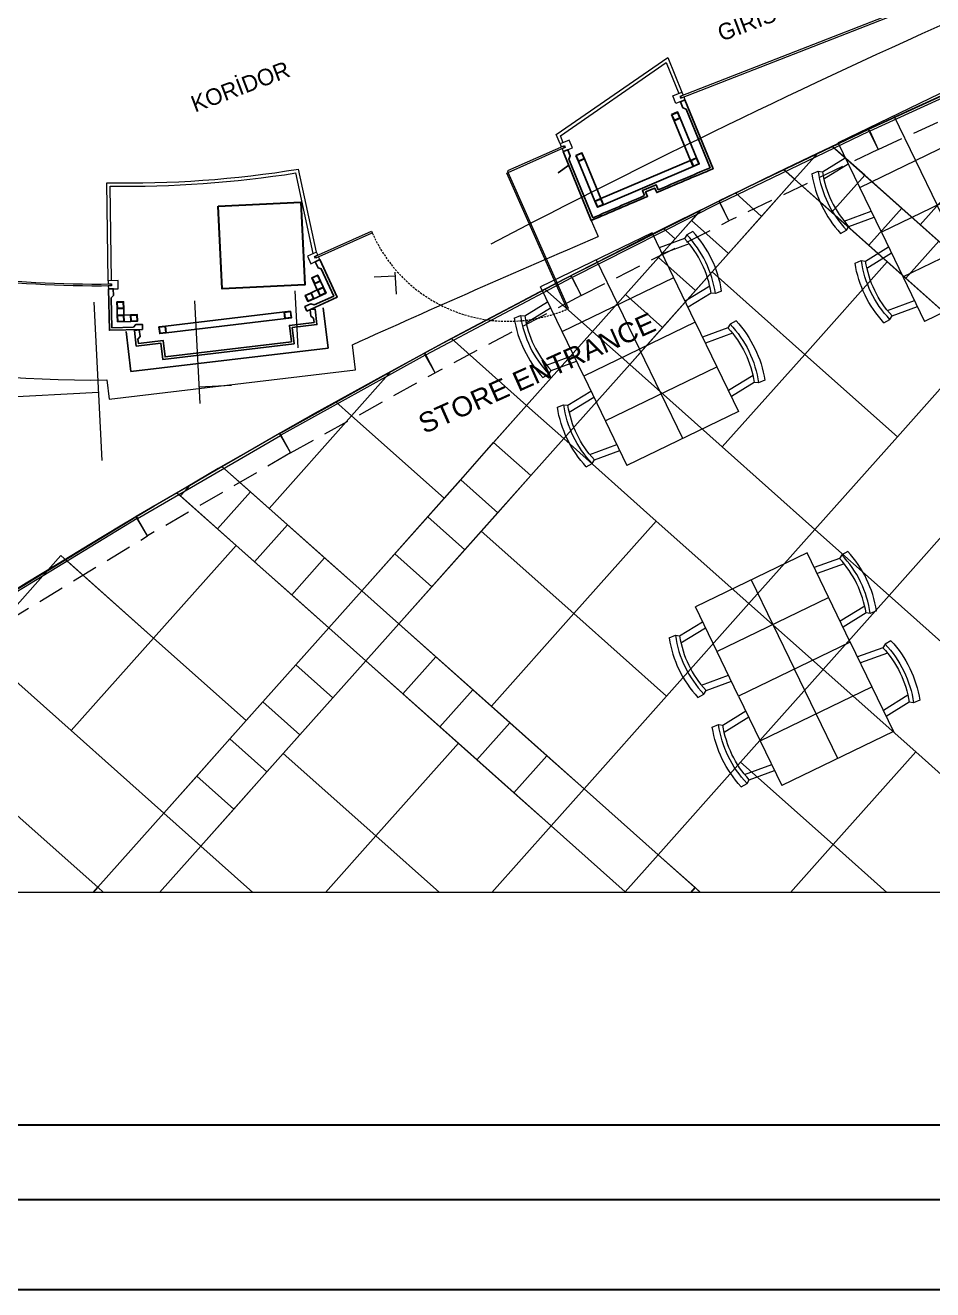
# Model space of a CAD drawing. Header units: millimetres. Extents: x 9159 to 17971, y 10368 to 13314.
# Drawn here: x 14343 to 14891, y 10368 to 11133 of the extents above; entities that cross this region are included whole.
import ezdxf

# ---------------------------------------------------------------- set-up
doc = ezdxf.new("R2010")
doc.units = ezdxf.units.MM
doc.header["$LTSCALE"] = 5
doc.linetypes.add('DASHED2', pattern=[9.525, 6.35, -3.175])
doc.linetypes.add('HIDDEN', pattern=[0.375, 0.25, -0.125])
for name, color, linetype, lineweight in [('50 ye 50 kolonlar', 6, 'Continuous', 30), ('ALCIPANEL', 94, 'Continuous', 18), ('anted', 10, 'Continuous', 0), ('Ar-DOOR-OPEN', 250, 'HIDDEN', 0), ('Ar-WINDOW-GLASS', 124, 'Continuous', 5), ('AR-WINDOW-PROFILE', 154, 'Continuous', 13), ('BEYAZ', 250, 'Continuous', 5), ('GOR-2', 19, 'Continuous', 0), ('GOR-4', 40, 'Continuous', 0), ('kesit', 7, 'Continuous', 0), ('KIRALAMA-ALAN', 7, 'Continuous', 0), ('S-Fibrobeton', 26, 'Continuous', 25), ('S-Karkas', 48, 'Continuous', 25), ('S-Ölçü', 140, 'Continuous', 5), ('SAF_DOSEME', 147, 'Continuous', 0), ('SAF_DOSEME-TAS1', 251, 'Continuous', 0), ('SAF_DOSEME-TAS2', 35, 'Continuous', 0), ('SAF_DOSEME-TAS3', 251, 'Continuous', 0), ('SİLME  İZ', 42, 'Continuous', 0), ('TEFRIS-MOBILYA', 27, 'Continuous', 5), ('YAZI', 250, 'Continuous', 30)]:
    doc.layers.add(name, color=color, linetype=linetype, lineweight=lineweight)

# ---------------------------------------------------------------- blocks, each defined once
blk = doc.blocks.new('DRENAJ01')
at = {"color": 0}
blk.add_lwpolyline([(50, 0), (-50, 0), (-50, -1.25), (50, -1.25)], close=True, dxfattribs=at)
at = {"color": 252, "linetype": 'DASHED2', "ltscale": 0.5}
blk.add_lwpolyline([(50, -1.25), (50, -13.5), (-50, -13.5), (-50, -1.25)], dxfattribs=at)
blk = doc.blocks.new('SMALL TABLE 2')
at = {"layer": 'TEFRIS-MOBILYA'}
for p, q in [((-0.2, 0.6003), (-0.1977, 0.5592)), ((-0.1833, 0.5374), (-0.2, 0.375)), ((-0.1977, 0.5592), (-0.1833, 0.5374)), ((-0.1419, 0.5486), (-0.1598, 0.375)), ((0.1419, 0.5486), (0.1598, 0.375)), ((0.1977, 0.5591), (0.1833, 0.5374)), ((0.1833, 0.5374), (0.2, 0.375)), ((0.2, 0.6003), (0.1977, 0.5591)), ((-0.3, -0.375), (-0.3, 0.375)), ((-0.3, 0.375), (0.3, 0.375)), ((0.3, -0.375), (0.3, 0.375)), ((-0.3, -0.375), (0.3, -0.375)), ((-0.1833, -0.5374), (-0.2, -0.375)), ((-0.1419, -0.5486), (-0.1598, -0.375)), ((0.1419, -0.5486), (0.1598, -0.375)), ((0.1833, -0.5374), (0.2, -0.375)), ((-0.2, -0.6003), (-0.1977, -0.5592)), ((-0.1977, -0.5592), (-0.1833, -0.5374)), ((0.1977, -0.5591), (0.1833, -0.5374)), ((0.2, -0.6003), (0.1977, -0.5591))]:
    blk.add_line(p, q, dxfattribs=at)
at = {"layer": 'TEFRIS-MOBILYA', "color": 190}
for p, q in [((0, 0.375), (0, -0.375)), ((0.3, 0), (-0.3, 0))]:
    blk.add_line(p, q, dxfattribs=at)
at = {"layer": 'TEFRIS-MOBILYA'}
for centre, radius, start, end in [((0, -0.0601), 0.69, 73.14999, 106.84871), ((0, -0.0601), 0.65, 72.29657, 107.70215), ((0, -0.0601), 0.625, 72.94454, 107.05417), ((0, 0.0601), 0.69, 253.15129, 286.85001), ((0, 0.0601), 0.65, 252.29785, 287.70343), ((0, 0.0601), 0.625, 252.94583, 287.05546)]:
    blk.add_arc(centre, radius, start, end, dxfattribs=at)
blk = doc.blocks.new('kln2')
at = {"layer": 'S-Fibrobeton'}
blk.add_line((-2307.88, -9774.31, 0), (-2420.85, -9814.76, 0), dxfattribs=at)
at = {"layer": 'S-Fibrobeton', "elevation": 0}
for points in [[(-2307.88, -9774.31), (-2316.11, -9751.24)], [(-2429.13, -9791.69), (-2420.85, -9814.76)]]:
    blk.add_lwpolyline(points, dxfattribs=at)
at = {"layer": 'S-Fibrobeton'}
blk.add_lwpolyline([(-2328.37, -9776.39), (-2331.74, -9766.98), (-2317.62, -9761.92), (-2320.82, -9752.98), (-2323.65, -9753.99), (-2322.3, -9757.76), (-2320.38, -9758.66), (-2319.54, -9761.02), (-2333.66, -9766.07), (-2330.29, -9775.49), (-2402.78, -9801.44), (-2406.15, -9792.02), (-2420.28, -9797.08), (-2421.12, -9794.73), (-2420.21, -9792.81), (-2421.56, -9789.04), (-2424.38, -9790.05), (-2421.18, -9799), (-2407.06, -9793.94), (-2403.69, -9803.36)], close=True, dxfattribs=at)
at = {"layer": 'S-Karkas', "elevation": 0}
for points in [[(-2334.89, -9757.62), (-2406.62, -9783.3)], [(-2333.54, -9761.39), (-2405.27, -9787.07)]]:
    blk.add_lwpolyline(points, dxfattribs=at)
for points in [[(-2334.89, -9757.62), (-2338.66, -9758.97), (-2337.31, -9762.74), (-2333.54, -9761.39)], [(-2335.01, -9757.88), (-2338.4, -9759.09), (-2337.19, -9762.48), (-2333.8, -9761.27)], [(-2410.38, -9784.65), (-2406.62, -9783.3), (-2405.27, -9787.07), (-2409.04, -9788.42)], [(-2410.13, -9784.77), (-2406.74, -9783.56), (-2405.53, -9786.95), (-2408.91, -9788.16)]]:
    blk.add_lwpolyline(points, close=True, dxfattribs=at)
blk = doc.blocks.new('asdasd')
at = {"layer": 'S-Fibrobeton'}
blk.add_lwpolyline([(-4008.7, -9129.74), (-4027.39, -9136.93), (-4018.42, -9160.26), (-4015.62, -9159.19), (-4017.05, -9155.47), (-4018.99, -9154.61), (-4025.46, -9137.79), (-4013.28, -9133.12), (-4011.36, -9133.98), (-4007.63, -9132.54)], close=True, dxfattribs=at)
at = {"layer": 'S-Karkas'}
for points in [[(-4013.44, -9136.92), (-4020.93, -9139.8), (-4018.05, -9147.29)], [(-4012, -9140.65), (-4015.76, -9142.1), (-4014.32, -9145.86)]]:
    blk.add_lwpolyline(points, dxfattribs=at)
for points in [[(-4020.93, -9139.8), (-4017.2, -9138.37), (-4015.76, -9142.1), (-4019.5, -9143.53)], [(-4020.67, -9139.92), (-4017.31, -9138.62), (-4016.02, -9141.98), (-4019.38, -9143.28)], [(-4013.44, -9136.92), (-4009.71, -9135.49), (-4008.27, -9139.22), (-4012, -9140.65)], [(-4013.18, -9137.04), (-4009.82, -9135.74), (-4008.53, -9139.1), (-4011.89, -9140.4)], [(-4018.05, -9147.29), (-4016.62, -9151.03), (-4012.88, -9149.59), (-4014.32, -9145.86)], [(-4017.79, -9147.41), (-4016.5, -9150.77), (-4013.14, -9149.48), (-4014.43, -9146.12)]]:
    blk.add_lwpolyline(points, close=True, dxfattribs=at)
blk = doc.blocks.new('kln3')
at = {"layer": 'S-Fibrobeton'}
blk.add_lwpolyline([(-4170.26, -9063.02), (-4169.6, -9066.28), (-4160.78, -9064.51), (-4161.43, -9061.25, 0.000641), (-4128.08, -9054.53), (-4119.96, -9091.95), (-4121.1, -9093.73), (-4120.25, -9097.64), (-4117.32, -9097), (-4126.87, -9053.03, -0.000715), (-4163.14, -9060.39), (-4162.55, -9063.33), (-4168.43, -9064.52), (-4169.02, -9061.58, -0.000715), (-4205.31, -9068.82), (-4195.75, -9112.79), (-4192.82, -9112.16), (-4193.67, -9108.25), (-4195.46, -9107.1), (-4203.59, -9069.63, 0.000641), (-4170.26, -9063.02)], format="xyb", dxfattribs=at)
at = {"layer": 'S-Karkas'}
for points in [[(-4193.82, -9072.55), (-4136.01, -9060.94)], [(-4135.24, -9064.86), (-4193.01, -9076.48)], [(-4129.85, -9090.3), (-4135.24, -9064.87)], [(-4125.92, -9089.53), (-4131.32, -9064.1)], [(-4191.53, -9102.71), (-4196.93, -9077.28)], [(-4187.61, -9101.92), (-4193.01, -9076.49)]]:
    blk.add_lwpolyline(points, dxfattribs=at)
for points in [[(-4135.24, -9064.87), (-4131.32, -9064.1), (-4132.09, -9060.17), (-4136.01, -9060.94)], [(-4135.09, -9064.63), (-4131.55, -9063.94), (-4132.25, -9060.41), (-4135.78, -9061.1)], [(-4193.01, -9076.46), (-4196.93, -9077.28), (-4197.74, -9073.36), (-4193.82, -9072.55)], [(-4193.25, -9076.31), (-4196.77, -9077.04), (-4197.5, -9073.51), (-4193.98, -9072.78)], [(-4129.08, -9094.22), (-4125.15, -9093.46), (-4125.92, -9089.53), (-4129.85, -9090.3)], [(-4128.92, -9093.99), (-4125.39, -9093.3), (-4126.08, -9089.76), (-4129.61, -9090.46)], [(-4190.77, -9106.61), (-4186.84, -9105.84), (-4187.61, -9101.92), (-4191.54, -9102.69)], [(-4190.61, -9106.38), (-4187.08, -9105.69), (-4187.77, -9102.15), (-4191.3, -9102.84)]]:
    blk.add_lwpolyline(points, close=True, dxfattribs=at)

msp = doc.modelspace()

# ---------------------------------------------------------------- linework, layer by layer
at = {"layer": '50 ye 50 kolonlar'}
msp.add_lwpolyline([(14459.3, 11023.8), (14509.24, 11026.22), (14511.66, 10976.28), (14461.72, 10973.86)], close=True, dxfattribs=at)
msp.add_lwpolyline([(14459.3, 11023.8), (14509.24, 11026.22), (14511.66, 10976.28), (14461.72, 10973.86)], close=True, dxfattribs=at)
at = {"layer": 'ALCIPANEL'}
for p, q in [((14663.74, 11067.14), (14731.12, 11113.79)), ((14731.12, 11113.79, 41.12), (14739.69, 11092.76)), ((14666.2, 11066.41), (14730.21, 11110.73)), ((14730.21, 11110.73, 36.61), (14737.84, 11092)), ((14666.06, 11061.45), (14663.74, 11067.14)), ((14667.92, 11062.2), (14666.2, 11066.41)), ((14518.66, 10996), (14507.88, 11046.21)), ((14392.74, 10978.72), (14391.86, 11038.02)), ((14516.79, 10995.15), (14506.32, 11043.93)), ((14394.74, 10978.75), (14393.89, 11035.98))]:
    msp.add_line(p, q, dxfattribs=at)
at = {"layer": 'ALCIPANEL', "elevation": 0}
for points in [[(14391.86, 11038.02, 0.045389), (14507.88, 11046.21, 0.043949)], [(14393.89, 11035.98, 0.043843), (14506.32, 11043.93)]]:
    msp.add_lwpolyline(points, format="xyb", dxfattribs=at)
at = {"layer": 'anted', "ltscale": 3}
msp.add_lwpolyline([(16744.25, 12927.16), (16744.25, 10608.73), (13273.39, 10608.73), (13273.39, 12927.16)], close=True, dxfattribs=at)
msp.add_lwpolyline([(16744.25, 12927.16), (16744.25, 10608.73), (13273.39, 10608.73), (13273.39, 12927.16)], close=True, dxfattribs=at)
at = {"layer": 'Ar-DOOR-OPEN'}
msp.add_arc((14634.69, 11044.18), 90, 203.92678, 293.92666, dxfattribs=at)
at = {"layer": 'Ar-WINDOW-GLASS'}
for p, q in [((15083.31, 11224.67), (14739.06, 11090.33)), ((14739.44, 11089.41), (15083.66, 11223.73)), ((14739.44, 11089.41), (14739.06, 11090.33)), ((14668.18, 11060.13), (14634.29, 11045.1)), ((14668.59, 11059.22), (14668.18, 11060.13)), ((14634.69, 11044.18), (14668.59, 11059.22)), ((14634.69, 11044.18), (14633.78, 11043.78)), ((14634.29, 11045.1), (14634.69, 11044.18)), ((14671.19, 10961.92, 31.15), (14634.69, 11044.18)), ((14670.28, 10961.51, 31.15), (14633.78, 11043.78)), ((14518.14, 10993.56), (14552.02, 11008.6)), ((14518.54, 10992.65), (14552.43, 11007.68)), ((14552.02, 11008.6), (14552.43, 11007.68)), ((14552.02, 11008.6), (14552.43, 11007.68)), ((14518.13, 10993.56), (14518.54, 10992.65)), ((14394.29, 10976.76), (14394.32, 10975.76))]:
    msp.add_line(p, q, dxfattribs=at)
at = {"layer": 'Ar-WINDOW-GLASS', "elevation": 0}
for points in [[(14214.97, 10998.78, 0.067267), (14394.29, 10976.76)], [(14214.69, 10997.82, 0.067283), (14394.32, 10975.76, 0.067267)]]:
    msp.add_lwpolyline(points, format="xyb", dxfattribs=at)
at = {"layer": 'AR-WINDOW-PROFILE'}
for points in [[(14734.13, 11090.49), (14739.69, 11092.76), (14740.41, 11091), (14738.55, 11090.24), (14739.01, 11089.13), (14740.86, 11089.89), (14741.57, 11088.13), (14736.02, 11085.86), (14734.13, 11090.49)], [(14671.62, 11063.71), (14666.06, 11061.45), (14666.78, 11059.69), (14668.63, 11060.44), (14669.08, 11059.33), (14667.23, 11058.58), (14667.95, 11056.82), (14673.51, 11059.08), (14671.62, 11063.71)], [(14515.28, 10988.96), (14520.74, 10991.46), (14519.95, 10993.19), (14518.13, 10992.35), (14517.63, 10993.44), (14519.45, 10994.28), (14518.66, 10996), (14513.2, 10993.51), (14515.28, 10988.96)], [(14398.73, 10978.89), (14392.74, 10978.72), (14392.79, 10976.82), (14394.79, 10976.88), (14394.82, 10975.68), (14392.82, 10975.62), (14392.87, 10973.72), (14398.87, 10973.89), (14398.73, 10978.89)]]:
    msp.add_lwpolyline(points, close=True, dxfattribs=at)
at = {"layer": 'BEYAZ'}
for points in [[(14671.33, 11048.53), (14664.86, 11044.05)], [(14664.86, 11044.05), (14671.33, 11048.53)]]:
    msp.add_lwpolyline(points, dxfattribs=at)
at = {"layer": 'GOR-2'}
msp.add_lwpolyline([(14624.3, 11001.04, -0.015438), (14912.32, 11140.47, -0.015438)], format="xyb", dxfattribs=at)
at = {"layer": 'SAF_DOSEME', "elevation": 0}
msp.add_lwpolyline([(14060.53, 10608.73, -0.142512), (16744.25, 11542.34)], format="xyb", dxfattribs=at)
at = {"layer": 'SAF_DOSEME'}
msp.add_lwpolyline([(14060.53, 10608.73, -0.142512), (16744.25, 11542.34)], format="xyb", dxfattribs=at)
msp.add_arc((17006.91, 6463.27), 5085.86, 92.96032, 125.4032, dxfattribs=at)
msp.add_arc((17006.91, 6463.27), 5085.86, 92.96032, 125.4032, dxfattribs=at)
at = {"layer": 'SAF_DOSEME-TAS1'}
for points in [[(14904.78, 11094.36), (14933.72, 11068.6), (14883.85, 11012.58), (14830.62, 11059.98)], [(14821.97, 11055.87), (14807.88, 11040.05), (14830.29, 11020.1), (14850.24, 11042.51), (14830.62, 11059.98)], [(14772.05, 11031.79), (14787.93, 11017.65), (14807.88, 11040.05), (14801.25, 11045.96)], [(14751.24, 11021.55), (14745.58, 11015.19), (14767.98, 10995.24), (14787.93, 11017.65), (14772.05, 11031.79)], [(14728.56, 11010.26), (14735.6, 11003.99), (14751.24, 11021.55)], [(14656.9, 10973.64), (14685.73, 10947.97), (14735.6, 11003.99), (14728.56, 11010.26)], [(14600.31, 10943.7), (14645.83, 10903.16), (14595.95, 10847.15), (14539.94, 10897.02), (14563.93, 10923.97)], [(14563.93, 10923.97), (14539.94, 10897.02), (14530.45, 10905.47)], [(14530.45, 10905.47), (14539.94, 10897.02), (14490.07, 10841.01), (14461.58, 10866.37)], [(14442.55, 10855.31), (14436.51, 10848.53), (14458.91, 10828.58), (14478.86, 10850.98), (14461.58, 10866.37)], [(14434.31, 10850.49), (14436.51, 10848.53), (14442.55, 10855.31)], [(14366.78, 10810.19), (14420.24, 10762.59), (14470.12, 10818.6), (14434.31, 10850.49)], [(14524.26, 10608.73), (14554.68, 10642.89), (14498.66, 10692.77), (14448.79, 10636.75), (14480.26, 10608.73)], [(14624.68, 10608.73), (14660.56, 10649.03), (14604.55, 10698.91), (14554.68, 10642.89), (14593.04, 10608.73)], [(14863.72, 10608.73), (14831.21, 10637.68), (14881.09, 10693.69), (14937.1, 10643.82), (14905.86, 10608.73)], [(14750.94, 10608.73), (14725.33, 10631.54), (14775.2, 10687.55), (14831.21, 10637.68), (14805.44, 10608.73)], [(14750.94, 10608.73), (14725.33, 10631.54), (14775.2, 10687.55), (14831.21, 10637.68), (14805.44, 10608.73)], [(14283.25, 10608.73), (14330.47, 10661.76), (14386.48, 10611.89), (14383.67, 10608.73)], [(14283.25, 10608.73), (14330.47, 10661.76), (14386.48, 10611.89), (14383.67, 10608.73)], [(14423.84, 10608.73), (14448.79, 10636.75), (14426.38, 10656.7), (14386.48, 10611.89), (14390.03, 10608.73)], [(14593.04, 10608.73), (14554.68, 10642.89), (14524.26, 10608.73)], [(14593.04, 10608.73), (14554.68, 10642.89), (14524.26, 10608.73)], [(14745.19, 10608.73), (14747.73, 10611.59), (14725.33, 10631.54), (14705.38, 10609.13), (14705.83, 10608.73)], [(14805.44, 10608.73), (14831.21, 10637.68), (14863.72, 10608.73)], [(14805.44, 10608.73), (14831.21, 10637.68), (14863.72, 10608.73)], [(14383.67, 10608.73), (14386.48, 10611.89), (14390.03, 10608.73)], [(14383.67, 10608.73), (14386.48, 10611.89), (14390.03, 10608.73)], [(14705.83, 10608.73), (14705.38, 10609.13), (14705.02, 10608.73)], [(14705.83, 10608.73), (14705.38, 10609.13), (14705.02, 10608.73)], [(14750.94, 10608.73), (14747.73, 10611.59), (14745.19, 10608.73)], [(14750.94, 10608.73), (14747.73, 10611.59), (14745.19, 10608.73)]]:
    msp.add_lwpolyline(points, dxfattribs=at)
for points in [[(14933.72, 11068.6), (14989.73, 11018.72), (14939.86, 10962.71), (14883.85, 11012.58)], [(14758.01, 10984.04), (14814.02, 10934.16), (14863.9, 10990.18), (14807.88, 11040.05)], [(14830.29, 11020.1), (14852.69, 11000.15), (14872.64, 11022.56), (14850.24, 11042.51)], [(14852.69, 11000.15), (14875.1, 10980.2), (14895.05, 11002.61), (14872.64, 11022.56)], [(14725.63, 10992.78), (14748.03, 10972.84), (14767.98, 10995.24), (14745.58, 11015.19)], [(14875.1, 10980.2), (14897.5, 10960.25), (14917.45, 10982.66), (14895.05, 11002.61)], [(14705.68, 10970.38), (14728.08, 10950.43), (14748.03, 10972.84), (14725.63, 10992.78)], [(14708.13, 10928.02), (14764.15, 10878.15), (14814.02, 10934.16), (14758.01, 10984.04)], [(14814.02, 10934.16), (14870.04, 10884.29), (14919.91, 10940.3), (14863.9, 10990.18)], [(14685.73, 10947.97), (14708.13, 10928.02), (14728.08, 10950.43), (14705.68, 10970.38)], [(14645.83, 10903.16), (14668.23, 10883.21), (14708.13, 10928.02), (14685.73, 10947.97)], [(14764.15, 10878.15), (14820.16, 10828.28), (14870.04, 10884.29), (14814.02, 10934.16)], [(14645.83, 10903.16), (14668.23, 10883.21), (14648.28, 10860.81), (14625.88, 10880.76)], [(14539.94, 10897.02), (14595.95, 10847.15), (14546.08, 10791.13), (14490.07, 10841.01)], [(14625.88, 10880.76), (14648.28, 10860.81), (14628.34, 10838.4), (14605.93, 10858.35)], [(14668.23, 10883.21), (14724.25, 10833.34), (14674.37, 10777.32), (14618.36, 10827.2)], [(14605.93, 10858.35), (14628.34, 10838.4), (14608.39, 10816), (14585.98, 10835.95)], [(14458.91, 10828.58), (14481.32, 10808.63), (14501.27, 10831.03), (14478.86, 10850.98)], [(14864.97, 10788.38), (14920.99, 10738.5), (14970.86, 10794.52), (14914.85, 10844.39)], [(14481.32, 10808.63), (14503.73, 10788.68), (14523.67, 10811.08), (14501.27, 10831.03)], [(14585.98, 10835.95), (14608.39, 10816), (14588.44, 10793.59), (14566.03, 10813.54)], [(14724.25, 10833.34), (14780.26, 10783.46), (14730.39, 10727.45), (14674.37, 10777.32)], [(14618.36, 10827.2), (14674.37, 10777.32), (14624.5, 10721.31), (14568.49, 10771.18)], [(14420.24, 10762.59), (14476.26, 10712.71), (14526.13, 10768.73), (14470.12, 10818.6)], [(14314.35, 10756.45), (14370.37, 10706.57), (14420.24, 10762.59), (14364.23, 10812.46)], [(14503.73, 10788.68), (14526.13, 10768.73), (14546.08, 10791.13), (14523.67, 10811.08)], [(14566.03, 10813.54), (14588.44, 10793.59), (14568.49, 10771.18), (14546.08, 10791.13)], [(14674.37, 10777.32), (14730.39, 10727.45), (14680.51, 10671.44), (14624.5, 10721.31)], [(14548.54, 10748.78), (14570.94, 10728.83), (14590.89, 10751.24), (14568.49, 10771.18)], [(14370.37, 10706.57), (14426.38, 10656.7), (14476.26, 10712.71), (14420.24, 10762.59)], [(14506.18, 10746.32), (14528.59, 10726.37), (14548.54, 10748.78), (14526.13, 10768.73)], [(14486.23, 10723.92), (14508.64, 10703.97), (14528.59, 10726.37), (14506.18, 10746.32)], [(14498.66, 10692.77), (14554.68, 10642.89), (14604.55, 10698.91), (14548.54, 10748.78)], [(14570.94, 10728.83), (14593.35, 10708.88), (14613.3, 10731.29), (14590.89, 10751.24)], [(14825.07, 10743.57), (14881.09, 10693.69), (14831.21, 10637.68), (14775.2, 10687.55)], [(14593.35, 10708.88), (14615.75, 10688.93), (14635.7, 10711.34), (14613.3, 10731.29)], [(14466.28, 10701.51), (14488.69, 10681.56), (14508.64, 10703.97), (14486.23, 10723.92)], [(14615.75, 10688.93), (14638.16, 10668.98), (14658.11, 10691.39), (14635.7, 10711.34)], [(14446.33, 10679.11), (14468.74, 10659.16), (14488.69, 10681.56), (14466.28, 10701.51)], [(14638.16, 10668.98), (14660.56, 10649.03), (14680.51, 10671.44), (14658.11, 10691.39)], [(14426.38, 10656.7), (14448.79, 10636.75), (14468.74, 10659.16), (14446.33, 10679.11)], [(14680.51, 10671.44), (14725.33, 10631.54), (14705.38, 10609.13), (14660.56, 10649.03)]]:
    msp.add_lwpolyline(points, close=True, dxfattribs=at)
at = {"layer": 'SAF_DOSEME-TAS2'}
msp.add_lwpolyline([(14820.16, 10828.28), (14864.97, 10788.38), (14825.07, 10743.57), (14780.26, 10783.46)], close=True, dxfattribs=at)
at = {"layer": 'SAF_DOSEME-TAS3'}
for p, q in [((14566.17, 10983.84), (14566.87, 10970.55)), ((14553.56, 10981.04), (14566.29, 10981.71)), ((14505.72, 10972.55), (14507.53, 10938.04)), ((14383.99, 10965.7), (14389.01, 10869.96)), ((14444.99, 10966.52), (14448.24, 10904.51)), ((14447.72, 10914.45), (14467.43, 10915.48)), ((14325.97, 10908.07), (14386.85, 10911.26))]:
    msp.add_line(p, q, dxfattribs=at)
at = {"layer": 'SİLME  İZ'}
msp.add_line((14684.93, 11015.15), (14689.07, 11005.47), dxfattribs=at)
for points in [[(13844.97, 11166.15, 0.222219), (14392.04, 10918.71, 0.222219)], [(14540.56, 10940.03, -0.005082), (14689.07, 11005.47, -0.005082)]]:
    msp.add_lwpolyline(points, format="xyb", dxfattribs=at)
msp.add_lwpolyline([(14392.04, 10918.71), (14393.43, 10907.01), (14542.38, 10924.75), (14540.56, 10940.03)], dxfattribs=at)
at = {"layer": 'YAZI', "linetype": 'Continuous', "ltscale": 10, "elevation": 22.59}
for points in [[(13757.76, 13313.93), (17971.11, 13313.93), (17971.11, 10467.83), (13757.76, 10467.83)], [(13757.76, 13313.93), (17971.11, 13313.93), (17971.11, 10467.83), (13757.76, 10467.83)], [(13757.76, 13313.93), (17971.11, 13313.93), (17971.11, 10467.83), (13757.76, 10467.83)], [(13757.76, 13313.93), (17971.11, 13313.93), (17971.11, 10467.83), (13757.76, 10467.83)], [(13757.76, 13313.93), (17971.11, 13313.93), (17971.11, 10467.83), (13757.76, 10467.83)], [(13087.46, 13132.77), (17219.1, 13132.77), (17219.1, 10368.39), (13087.46, 10368.39)], [(13141.87, 13078.37), (17164.7, 13078.37), (17164.7, 10422.8), (13141.87, 10422.8)]]:
    msp.add_lwpolyline(points, close=True, dxfattribs=at)

# ---------------------------------------------------------------- block references
at = {"layer": 'GOR-4', "color": 3, "extrusion": (1.93969e-08, -4.25438e-08, 1), "xscale": -1, "rotation": 24.50953381503774}
msp.add_blockref('DRENAJ01', (14898.24, 11091.11, 0), dxfattribs=at)
at = {"layer": 'GOR-4', "color": 3, "extrusion": (2.02123e-08, -4.21625e-08, 1), "rotation": 25.6126107759955}
msp.add_blockref('DRENAJ01', (14807.42, 11048.64, 0), dxfattribs=at)
at = {"layer": 'GOR-4', "extrusion": (2.10589e-08, -4.17461e-08, 1), "xscale": -1, "rotation": 26.76871138406996}
msp.add_blockref('DRENAJ01', (14717.45, 11004.39, 0), dxfattribs=at)
at = {"layer": 'GOR-4', "extrusion": (2.18586e-08, -4.1333e-08, 1), "rotation": 27.87178834489634}
msp.add_blockref('DRENAJ01', (14628.38, 10958.37, 0), dxfattribs=at)
at = {"layer": 'GOR-4', "extrusion": (2.26881e-08, -4.08835e-08, 1), "xscale": -1, "rotation": 29.02788895400344}
msp.add_blockref('DRENAJ01', (14540.22, 10910.61, 0), dxfattribs=at)
at = {"layer": 'GOR-4', "extrusion": (2.3471e-08, -4.04392e-08, 1), "rotation": 30.13096591403845}
msp.add_blockref('DRENAJ01', (14453.03, 10861.12, 0), dxfattribs=at)
at = {"layer": 'GOR-4', "extrusion": (2.42821e-08, -3.99574e-08, 1), "xscale": -1, "rotation": 31.28706652249336}
msp.add_blockref('DRENAJ01', (14366.82, 10809.91, 0), dxfattribs=at)
at = {"layer": 'KIRALAMA-ALAN', "color": 82, "true_color": 0x37db00, "xscale": -100.0000000000107, "yscale": 100, "zscale": 100.0000000000001, "rotation": 115.834398589456}
msp.add_blockref('SMALL TABLE 2', (14820.84, 10716.8, 22.59), dxfattribs=at)
at = {"layer": 'S-Ölçü', "xscale": -1}
for name, p, rotation in [('kln3', (23280.37, 5911.56), 214.422424719527), ('asdasd', (21617.65, 4055.58), 202.5559542063882)]:
    msp.add_blockref(name, p, dxfattribs=dict(at, rotation=rotation))
at = {"layer": 'S-Ölçü'}
for name, p, rotation in [('asdasd', (11083.66, 1597.59), 183.5892672049672), ('kln2', (18958.17, 19949.95), 347.0953949301406)]:
    msp.add_blockref(name, p, dxfattribs=dict(at, rotation=rotation))
at = {"layer": 'TEFRIS-MOBILYA', "extrusion": (0, 0, -1), "yscale": 100}
for p, xscale, zscale, rotation in [((-14881.01, 11051.47, -22.59), -100.000000000001, -99.99999999999469, 244.165601414784), ((-14701, 10964.32, -22.59), -100.000000000001, -99.99999999999469, 244.165601414784), ((-14794.69, 10770.81, -22.59), -99.99999999999805, -100.0000000000012, 244.165601410559)]:
    msp.add_blockref('SMALL TABLE 2', p, dxfattribs=dict(at, xscale=xscale, zscale=zscale, rotation=rotation))
at = {"layer": 'TEFRIS-MOBILYA', "xscale": -100.000000000001, "yscale": 100, "zscale": 100.0000000000001, "rotation": 115.834398585216}
for p in [(14907.16, 10997.47, 22.59), (14727.15, 10910.31, 22.59)]:
    msp.add_blockref('SMALL TABLE 2', p, dxfattribs=at)

# ---------------------------------------------------------------- texts
at = {"insert": (14720.13, 10959.87, 22.59), "char_height": 12, "attachment_point": 3, "rotation": 24.05441}
msp.add_mtext_dynamic_manual_height_columns('{\\f@Arial Unicode MS|b0|i0|c162|p34;STORE ENTRANCE}', width=9225.4893, gutter_width=500, heights=[0], dxfattribs=at)
at = {"layer": 'kesit', "char_height": 10, "attachment_point": 1, "rotation": 20.76363}
for s, insert in [('GİRİS   ', (14760.14, 11132.64, -0.04)), ('KORİDOR ', (14441.74, 11089.75, -0.04))]:
    msp.add_mtext_dynamic_manual_height_columns(s, width=91.0869, gutter_width=12.5, heights=[0], dxfattribs=dict(at, insert=insert))

doc.saveas('drawing.dxf')
